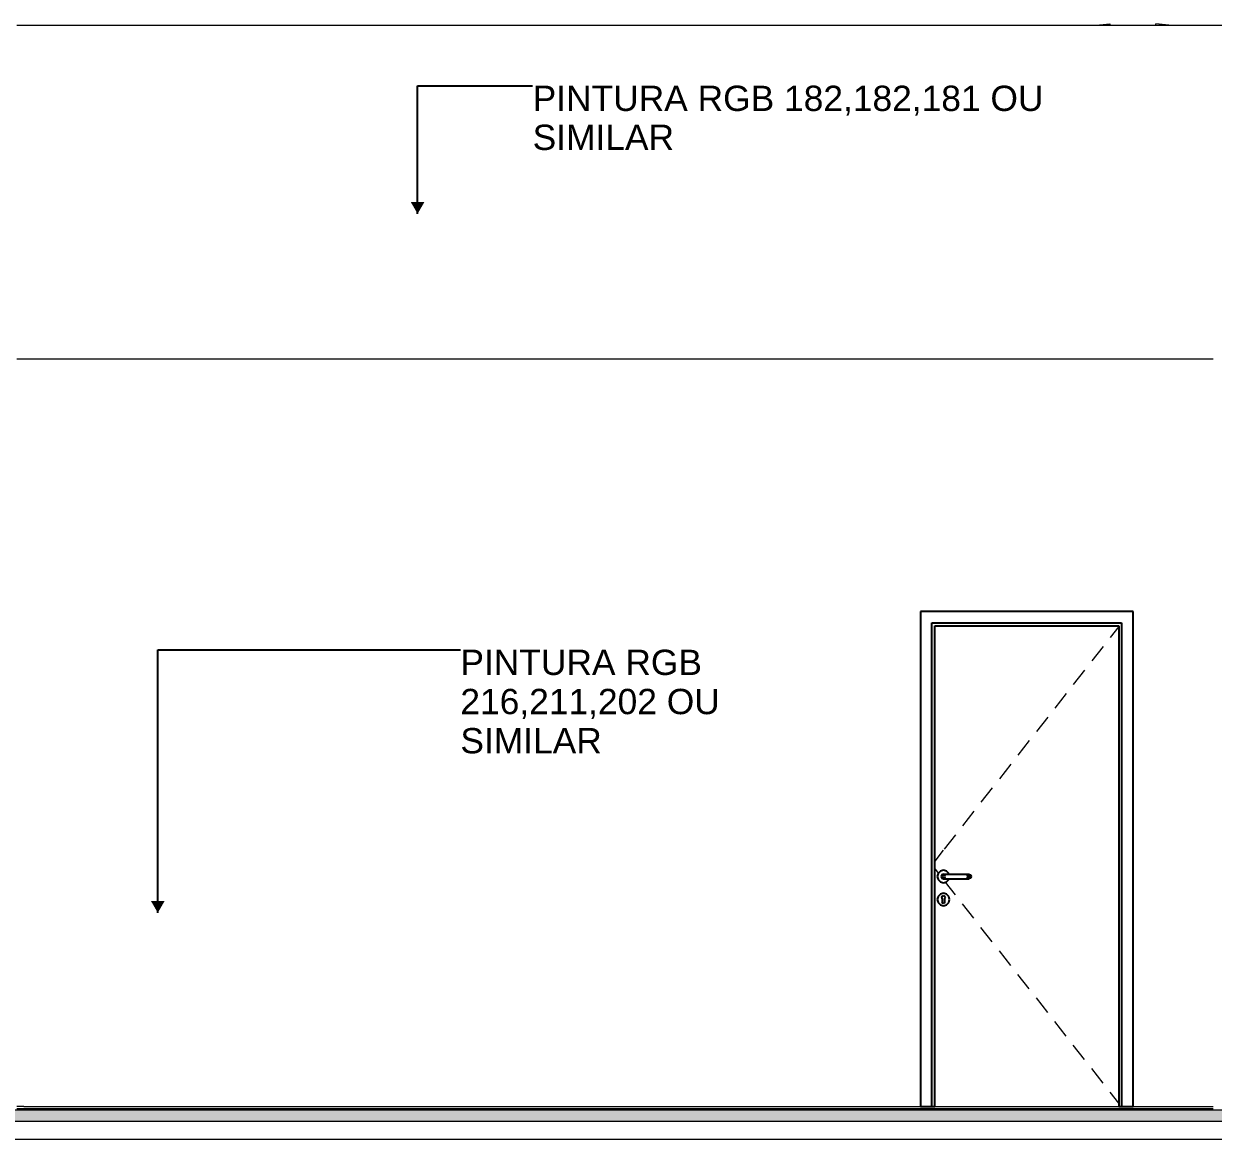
# Model space of a CAD drawing. Header units: metres. Extents: x -77 to 95, y 0 to 9.
# Drawn here: x 37.71 to 42.88, y -0.14 to 4.71 of the extents above; entities that cross this region are included whole.
import ezdxf

# ---------------------------------------------------------------- set-up
doc = ezdxf.new("R2010")
doc.units = ezdxf.units.M
doc.header["$MEASUREMENT"] = 0
for name, color, linetype, lineweight in [('0_Caneta_No__1', 7, 'Continuous', 35), ('0_Caneta_No__241', 7, 'Continuous', 13), ('ESTRUTURA-COB.EST_Caneta_No__241', 7, 'Continuous', 13), ('LAJES.EST_Caneta_No__241', 7, 'Continuous', 13), ('PAREDE CONSTRUIR_Caneta_No__241', 7, 'Continuous', 13), ('Portas Archicad_Caneta_No__241', 7, 'Continuous', 13), ('Portas Archicad_Caneta_No__3', 7, 'Continuous', 25), ('TERRENO.ARQ_Caneta_No__241', 7, 'Continuous', 13)]:
    doc.layers.add(name, color=color, linetype=linetype, lineweight=lineweight)
doc.layers.add('ESTRUTURA-COB.EST_Caneta_No__95', color=7, linetype='Continuous', lineweight=0, true_color=0xaeaeae)
doc.layers.add('TERRENO.ARQ', color=7, linetype='Continuous')
doc.styles.add('ESTILO_GERADO_1', font='arial.ttf')
doc.dimstyles.new('ESTILO_GERADO__3', dxfattribs={"dimtxt": 0.18, "dimasz": 0.057, "dimexe": 0.18, "dimexo": 0.0625, "dimgap": 0, "dimtad": 0, "dimtih": 1, "dimtoh": 1, "dimdec": 4, "dimzin": 0, "dimdsep": 46, "dimcen": 0.09, "dimadec": 0, "dimazin": 0, "dimtfac": 1, "dimtdec": 4, "dimtmove": 0, "dimatfit": 3, "dimldrblk": 'ARROWHEAD_16', "dimfxl": 0, "dimtolj": 1, "dimtzin": 0, "dimarcsym": 0})

# ---------------------------------------------------------------- blocks, each defined once
blk = doc.blocks.new('ARROWHEAD_16')
at = {"linetype": 'Continuous', "lineweight": 0}
blk.add_hatch(color=0, dxfattribs=at).paths.add_polyline_path([(-0.9093, 0.525), (0, 0), (-0.9093, -0.525)])
at = {"color": 0, "linetype": 'Continuous', "lineweight": 0}
blk.add_line((0, 0), (-1, 0), dxfattribs=at)

msp = doc.modelspace()

# ---------------------------------------------------------------- hatches: boundary and pattern name
at = {"layer": 'TERRENO.ARQ', "linetype": 'Continuous', "lineweight": 0, "true_color": 0x8fbf7f}
msp.add_hatch(color=73, dxfattribs=at).paths.add_polyline_path([(23.3757, -0.015), (23.3757, -0.065), (51.6747, -0.065), (51.6747, -0.015)])

# ---------------------------------------------------------------- linework, layer by layer
at = {"layer": 'ESTRUTURA-COB.EST_Caneta_No__241', "color": 7, "linetype": 'Continuous', "lineweight": 13}
for p, q in [((42.3694, 4.7), (42.4263, 4.7057)), ((42.4263, 4.7057), (42.4263, 4.7)), ((42.6263, 4.7), (42.6263, 4.7055)), ((42.681, 4.7), (42.6263, 4.7055))]:
    msp.add_line(p, q, dxfattribs=at)
at = {"layer": 'ESTRUTURA-COB.EST_Caneta_No__95', "color": 253, "linetype": 'Continuous', "lineweight": 0, "true_color": 0xaeaeae}
for p, q in [((42.3671, 4.7), (42.4264, 4.7059)), ((42.4264, 4.7059), (42.4264, 4.7)), ((42.6264, 4.7055), (42.6264, 4.7057)), ((42.6834, 4.7), (42.6264, 4.7057))]:
    msp.add_line(p, q, dxfattribs=at)
at = {"layer": 'LAJES.EST_Caneta_No__241', "color": 7, "linetype": 'Continuous', "lineweight": 13}
for p, q in [((41.6655, 0), (42.4655, 0)), ((42.8761, -0.01), (37.6761, -0.01)), ((19.6757, -0.1415), (49.9747, -0.1415))]:
    msp.add_line(p, q, dxfattribs=at)
at = {"layer": 'PAREDE CONSTRUIR_Caneta_No__241', "color": 7, "linetype": 'Continuous', "lineweight": 13}
for p, q in [((37.6761, 4.7), (47.3466, 4.7)), ((37.6761, 3.25), (37.7061, 3.25)), ((37.7061, 3.25), (42.8761, 3.25)), ((37.7061, 0), (37.6761, 0)), ((37.7061, 0), (41.6035, 0)), ((42.5275, 0), (42.8761, 0))]:
    msp.add_line(p, q, dxfattribs=at)
at = {"layer": 'Portas Archicad_Caneta_No__241', "color": 7, "linetype": 'Continuous', "lineweight": 13}
for p, q in [((42.4655, 2.0867), (42.4281, 2.039)), ((42.3973, 1.9997), (42.3479, 1.9367)), ((42.3171, 1.8974), (42.2677, 1.8344)), ((42.2368, 1.7951), (42.1875, 1.7321)), ((42.1566, 1.6928), (42.1073, 1.6298)), ((42.0764, 1.5905), (42.0271, 1.5275)), ((41.9962, 1.4882), (41.9469, 1.4252)), ((41.916, 1.3859), (41.8667, 1.3229)), ((41.8358, 1.2836), (41.7864, 1.2206)), ((41.7556, 1.1812), (41.7062, 1.1183)), ((41.7028, 1.114), (41.6655, 1.0663)), ((41.6817, 1.0151), (41.6655, 1.0357)), ((41.7556, 0.9208), (41.7127, 0.9755)), ((41.8358, 0.8184), (41.7864, 0.8814)), ((41.916, 0.7161), (41.8667, 0.7791)), ((41.9962, 0.6138), (41.9469, 0.6768)), ((42.0764, 0.5115), (42.0271, 0.5745)), ((42.1566, 0.4092), (42.1073, 0.4722)), ((42.2368, 0.3069), (42.1875, 0.3699)), ((42.3171, 0.2046), (42.2677, 0.2676)), ((42.3973, 0.1023), (42.3479, 0.1653)), ((42.4655, 0.0153), (42.4281, 0.063))]:
    msp.add_line(p, q, dxfattribs=at)
at = {"layer": 'Portas Archicad_Caneta_No__3', "color": 7, "linetype": 'Continuous', "lineweight": 25}
for p, q in [((41.6035, 2.152), (41.6035, 0)), ((42.5275, 2.152), (41.6035, 2.152)), ((42.5275, 0), (42.5275, 2.152)), ((41.6535, 0), (41.6535, 2.102)), ((41.6535, 2.102), (42.4775, 2.102)), ((41.6655, 0), (41.6655, 2.09)), ((41.6655, 2.09), (42.4655, 2.09)), ((42.4655, 2.09), (42.4655, 0)), ((42.4775, 2.102), (42.4775, 0)), ((41.6801, 1.0135), (41.6765, 1)), ((41.6765, 1), (41.6801, 0.9865)), ((41.69, 1.0234), (41.6801, 1.0135)), ((41.6801, 0.9865), (41.69, 0.9766)), ((41.7035, 1.027), (41.69, 1.0234)), ((41.6964, 1.0071), (41.6935, 1)), ((41.6935, 1), (41.6964, 0.9929)), ((41.698, 1.0071), (41.6952, 1)), ((41.6952, 1), (41.698, 0.9929)), ((41.7035, 1.01), (41.6964, 1.0071)), ((41.6964, 0.9929), (41.7035, 0.99)), ((41.7028, 1.0071), (41.7007, 1)), ((41.7007, 1), (41.7028, 0.9929)), ((41.717, 1.0234), (41.7035, 1.027)), ((41.7035, 1.01), (41.7046, 1.01)), ((41.7035, 0.99), (41.7046, 0.99)), ((41.7046, 1.01), (41.7079, 1.01)), ((41.7046, 0.99), (41.7079, 0.99)), ((41.7079, 1.01), (41.7127, 1.01)), ((41.7079, 0.99), (41.7127, 0.99)), ((41.71, 1.0071), (41.7088, 1)), ((41.7088, 1), (41.71, 0.9929)), ((41.7127, 1.01), (41.7185, 1.01)), ((41.7127, 0.99), (41.7185, 0.99)), ((41.7269, 1.0135), (41.717, 1.0234)), ((41.717, 0.9766), (41.7269, 0.9865)), ((41.7185, 1.01), (41.7985, 1.01)), ((41.7185, 0.99), (41.7985, 0.99)), ((41.7278, 1.01), (41.7269, 1.0135)), ((41.7269, 0.9865), (41.7278, 0.99)), ((41.7985, 1.01), (41.8042, 1.01)), ((41.7985, 0.99), (41.8042, 0.99)), ((41.8042, 1.01), (41.8091, 1.01)), ((41.8042, 0.99), (41.8091, 0.99)), ((41.807, 1.0071), (41.8081, 1)), ((41.8081, 1), (41.807, 0.9929)), ((41.8091, 1.01), (41.8123, 1.01)), ((41.8091, 0.99), (41.8123, 0.99)), ((41.8123, 1.01), (41.8135, 1.01)), ((41.8123, 0.99), (41.8135, 0.99)), ((41.8135, 1.01), (41.8205, 1.0071)), ((41.8205, 0.9929), (41.8135, 0.99)), ((41.8142, 1.0071), (41.8163, 1)), ((41.8163, 1), (41.8142, 0.9929)), ((41.819, 1.0071), (41.8218, 1)), ((41.8218, 1), (41.819, 0.9929)), ((41.8205, 1.0071), (41.8235, 1)), ((41.8235, 1), (41.8205, 0.9929)), ((41.69, 0.9766), (41.7035, 0.973)), ((41.7035, 0.973), (41.717, 0.9766)), ((41.6801, 0.9135), (41.6765, 0.9)), ((41.6765, 0.9), (41.6801, 0.8865)), ((41.69, 0.9234), (41.6801, 0.9135)), ((41.6801, 0.8865), (41.69, 0.8766)), ((41.7035, 0.927), (41.69, 0.9234)), ((41.6968, 0.9116), (41.696, 0.9097)), ((41.6985, 0.9044), (41.696, 0.9097)), ((41.6968, 0.9116), (41.6981, 0.9151)), ((41.6981, 0.9151), (41.7035, 0.9174)), ((41.6985, 0.9029), (41.6985, 0.9044)), ((41.6985, 0.9029), (41.6985, 0.9)), ((41.6985, 0.9), (41.6985, 0.8971)), ((41.6985, 0.8971), (41.6985, 0.8913)), ((41.6985, 0.8913), (41.6985, 0.8875)), ((41.6999, 0.884), (41.6985, 0.8875)), ((41.7035, 0.8825), (41.6999, 0.884)), ((41.717, 0.9234), (41.7035, 0.927)), ((41.7035, 0.9174), (41.7089, 0.9151)), ((41.707, 0.884), (41.7035, 0.8825)), ((41.7085, 0.8875), (41.707, 0.884)), ((41.7109, 0.9097), (41.7085, 0.9044)), ((41.7085, 0.9044), (41.7085, 0.9029)), ((41.7085, 0.9029), (41.7085, 0.9)), ((41.7085, 0.9), (41.7085, 0.8971)), ((41.7085, 0.8971), (41.7085, 0.8913)), ((41.7085, 0.8913), (41.7085, 0.8875)), ((41.7102, 0.9116), (41.7089, 0.9151)), ((41.7102, 0.9116), (41.7109, 0.9097)), ((41.7269, 0.9135), (41.717, 0.9234)), ((41.717, 0.8766), (41.7269, 0.8865)), ((41.7305, 0.9), (41.7269, 0.9135)), ((41.7269, 0.8865), (41.7305, 0.9)), ((41.69, 0.8766), (41.7035, 0.873)), ((41.7035, 0.873), (41.717, 0.8766)), ((41.6035, 0), (41.6535, 0)), ((41.6535, 0), (41.6655, 0)), ((42.4655, 0), (42.4775, 0)), ((42.4775, 0), (42.5275, 0))]:
    msp.add_line(p, q, dxfattribs=at)
at = {"layer": 'TERRENO.ARQ_Caneta_No__241', "color": 7, "linetype": 'Continuous', "lineweight": 13}
for p, q in [((51.6747, -0.015), (23.3757, -0.015)), ((51.6747, -0.065), (23.3757, -0.065))]:
    msp.add_line(p, q, dxfattribs=at)

# ---------------------------------------------------------------- texts
at = {"layer": '0_Caneta_No__1', "color": 7, "linetype": 'Continuous', "lineweight": 35, "char_height": 0.11, "attachment_point": 1, "style": 'ESTILO_GERADO_1'}
for s, insert, width, line_spacing_factor in [('\\A1;{\\pql;\\fArial|b0|i0|c0|p0;\\W1.000000;PINTURA RGB \\fArial|b0|i0|c0|p0;\\W1.000000;182\\fArial|b0|i0|c0|p0;\\W1.000000;,\\fArial|b0|i0|c0|p0;\\W1.000000;182\\fArial|b0|i0|c0|p0;\\W1.000000;,\\fArial|b0|i0|c0|p0;\\W1.000000;181\\fArial|b0|i0|c0|p0;\\W1.000000; OU SIMILAR}', (39.9179, 4.437), 2.437222, 0.923867), ('\\A1;{\\pql;\\fArial|b0|i0|c0|p0;\\W1.000000;PINTURA RGB \\fArial|b0|i0|c0|p0;\\W1.000000;216\\fArial|b0|i0|c0|p0;\\W1.000000;,\\fArial|b0|i0|c0|p0;\\W1.000000;211\\fArial|b0|i0|c0|p0;\\W1.000000;,\\fArial|b0|i0|c0|p0;\\W1.000000;202 \\fArial|b0|i0|c0|p0;\\W1.000000;OU SIMILAR}', (39.6038, 1.9859), 1.576732, 0.928578)]:
    msp.add_mtext(s, dxfattribs=dict(at, insert=insert, width=width, line_spacing_factor=line_spacing_factor))

# ---------------------------------------------------------------- leaders
at = {"layer": '0_Caneta_No__241', "color": 7, "linetype": 'Continuous', "lineweight": 13, "annotation_type": 0, "has_hookline": 1, "hookline_direction": 0}
for points, text_width in [([(39.4179, 3.88), (39.4179, 4.437), (39.9179, 4.437)], 2.1945), ([(38.2886, 0.8422), (38.2886, 1.9859), (39.6038, 1.9859)], 1.1098)]:
    msp.add_leader(points, dimstyle='ESTILO_GERADO__3', dxfattribs=dict(at, text_width=text_width))

doc.saveas('drawing.dxf')
